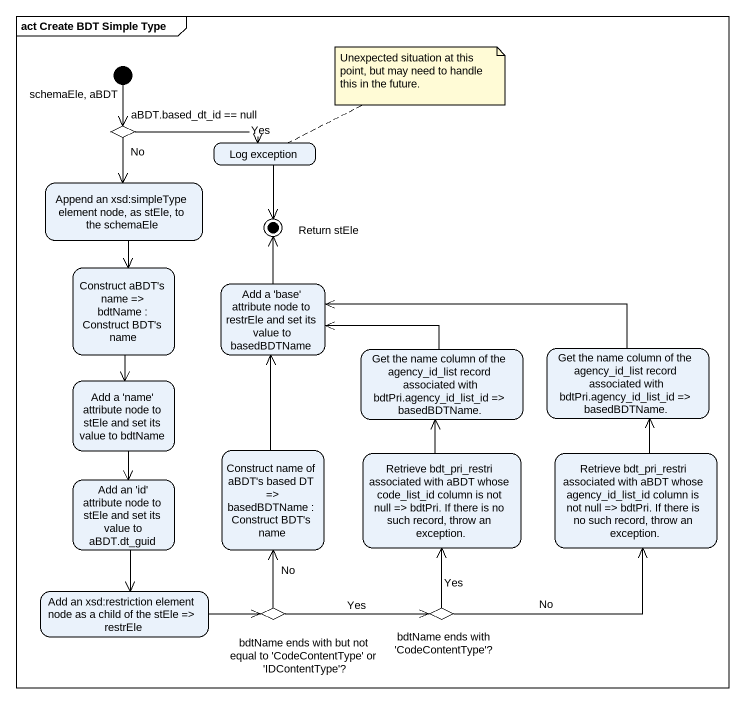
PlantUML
@startuml
mainframe act Create BDT Simple Type
hide empty description
state "aBDT.based_dt_id == null" as aBDT_based_dt_id_null <<choice>>
state "Log exception" as Log_exception
state "Append an xsd:simpleType element node, as stEle, to the schemaEle" as Append_an_xsd_simpleType
state "Return stEle" as Return_stEle <<end>>
state "Construct aBDT's name => bdtName : Construct BDT's name" as Construct_aBDT_s_name
state "Add a 'base' attribute node to restrEle and set its value to basedBDTName" as Add_a_base_attribute_node
state "Add a 'name' attribute node to stEle and set its value to bdtName" as Add_a_name_attribute_node
state "Get the name column of the agency_id_list record associated with bdtPri.agency_id_list_id => basedBDTName." as Get_the_name_column_of_the
state "Get the name column of the agency_id_list record associated with bdtPri.agency_id_list_id => basedBDTName." as Get_the_name_column_of_the_2
state "Add an 'id' attribute node to stEle and set its value to aBDT.dt_guid" as Add_an_id_attribute_node_to
state "Construct name of aBDT's based DT => basedBDTName : Construct BDT's name" as Construct_name_of_aBDT_s
state "Retrieve bdt_pri_restri associated with aBDT whose code_list_id column is not null => bdtPri. If there is no such record, throw an exception." as Retrieve_bdt_pri_restri
state "Retrieve bdt_pri_restri associated with aBDT whose agency_id_list_id column is not null => bdtPri. If there is no such record, throw an exception." as Retrieve_bdt_pri_restri_2
state "Add an xsd:restriction element node as a child of the stEle => restrEle" as Add_an_xsd_restriction
state "bdtName ends with but not equal to 'CodeContentType' or 'IDContentType'?" as bdtName_ends_with_but_not <<choice>>
state "bdtName ends with 'CodeContentType'?" as bdtName_ends_with <<choice>>
[*] --> aBDT_based_dt_id_null : schemaEle, aBDT
aBDT_based_dt_id_null -right-> Log_exception : Yes
aBDT_based_dt_id_null --> Append_an_xsd_simpleType : No
Log_exception --> Return_stEle
Append_an_xsd_simpleType --> Construct_aBDT_s_name
Construct_aBDT_s_name --> Add_a_name_attribute_node
Add_a_base_attribute_node -up-> Return_stEle
Add_a_name_attribute_node --> Add_an_id_attribute_node_to
Get_the_name_column_of_the -left-> Add_a_base_attribute_node
Get_the_name_column_of_the_2 -left-> Add_a_base_attribute_node
Add_an_id_attribute_node_to --> Add_an_xsd_restriction
Construct_name_of_aBDT_s -up-> Add_a_base_attribute_node
Retrieve_bdt_pri_restri -up-> Get_the_name_column_of_the
Retrieve_bdt_pri_restri_2 -up-> Get_the_name_column_of_the_2
Add_an_xsd_restriction -right-> bdtName_ends_with_but_not
bdtName_ends_with_but_not -up-> Construct_name_of_aBDT_s : No
bdtName_ends_with_but_not -right-> bdtName_ends_with : Yes
bdtName_ends_with -up-> Retrieve_bdt_pri_restri : Yes
bdtName_ends_with -right-> Retrieve_bdt_pri_restri_2 : No
note right of Log_exception : Unexpected situation at this point, but may need to handle this in the future.
@enduml
